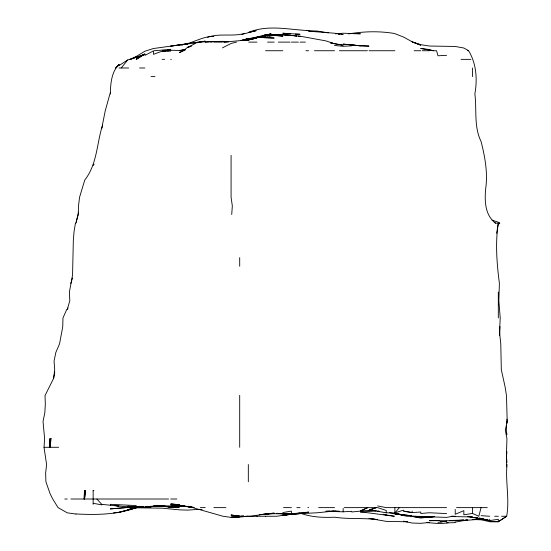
<?xml version="1.0" encoding="UTF-8"?>
<svg xmlns="http://www.w3.org/2000/svg" width="551" height="551" viewBox="0 0 551 551"><rect width="100%" height="100%" fill="white"/><g stroke="black" fill="none" stroke-linecap="round" stroke-linejoin="round"><path stroke-width="0.83" d="M507.023 464.527C505.274 481.746 509.771 499.158 506.672 516.253L498.318 521.714L489.701 521.694L481.078 519.8L472.455 519.51L477.944 519.304M110.31 93.842C110.586 83.697 111.392 71.892 119.009 64.474M506.569 425.344L506.293 430.049L506.941 434.718M506.665 423.774L506.803 421.425M75.907 514.069L67.291 512.836L58.069 507.629L52.744 499.013L50.045 493.586L45.912 481.767L45.637 473.151L46.594 464.527L44.018 447.288L44.61 438.665L43.033 421.425L44.824 412.802L45.327 404.186L45.024 395.563L53.633 378.323L54.763 372.056M231.73 214.532L232.322 205.909L231.083 197.292L231.083 155.348M44.018 447.288L49.363 447.288L50.045 438.665L51.071 438.665L50.045 447.288L58.668 447.288M49.363 447.288L50.045 438.94L51.071 438.665M506.941 451.751L506.452 455.904L506.651 466.876M53.633 378.323L54.694 369.7L54.067 361.084L55.823 352.461L59.556 343.838L62.759 326.598L62.966 317.975L66.816 309.359M75.439 223.148L74.027 231.771L73.331 240.394L72.567 274.873L69.371 292.113L69.819 300.736L67.291 309.359L68.048 307.919M78.566 212.176L76.114 222.37M506.941 462.585L506.41 455.904L506.941 438.665L505.315 430.049L507.202 421.425L506.472 395.563L505.115 386.94L501.314 369.7L500.783 343.838L499.867 335.222L499.771 326.598L499.392 335.222L500.218 317.975L498.841 300.736L499.385 283.496L498.318 274.405C496.465 257.4 495.631 240.112 498.318 223.148L496.658 233.342M481.078 507.629L478.819 516.253L472.455 513.436L463.839 514.792L463.839 510.646L455.216 514.276L455.216 509.393M75.907 223.148L78.249 214.532L78.511 205.909L79.558 197.292L84.764 180.046C96.57 164.976 96.68 146.001 101.591 128.321M109.945 93.842L105.172 111.082L101.77 128.321L102.644 125.201M70.845 283.496L72.443 278.007M93.147 165.5L94.097 164.15M121.282 67.98L127.632 59.99L144.872 54.267L136.255 58.062L144.872 54.012L136.255 59.356L144.872 54.012M369.79 509.937L386.251 512.802L394.874 512.953L399.351 507.629M498.318 224.457L499.75 223.148L498.318 222.198L492.05 220.131M119.009 65.583L127.632 59.99M144.872 55.41L153.495 50.885L153.495 54.335L162.118 51.16L168.833 50.74M222.459 47.882L231.083 43.439L236.469 42.117M93.147 490.776L93.904 490.39M134.237 58.027L136.255 57.028L130.897 59.356M130.084 59.356L136.255 56.464L144.872 51.236L153.495 48.516L187.974 43.722L184.84 44.342M183.38 50.74L179.357 52.62L183.207 50.74L187.974 47.007L191.114 46.167M267.903 34.947L271.016 33.494L267.118 34.954M241.937 34.369L256.16 30.677L248.322 32.481C267.924 24.313 288.462 29.706 308.663 30.58M136.255 57.511L144.872 54.267M448.163 522.623C441.317 524.338 433.995 523.057 427.004 522.63M207.569 37.282C219.319 33.005 232.439 36.855 244.506 33.494M394.874 512.85L403.49 510.143L403.49 511.287L412.114 512.575L420.73 512.031L420.73 513.484L429.353 512.761L446.592 513.566M253.804 38.742L245.188 40.574L256.938 37.275L274.184 38.047L263.998 37.716M191.114 46.353L187.974 47.31L196.597 42.744L205.22 41.676M369.817 509.544L376.312 507.629L369.012 510.515L360.388 510.839L367.71 507.629L360.388 511.121L351.765 511.989M140.698 506.81L127.632 509.613L136.255 507.691C116.943 514.786 96.184 515.006 75.907 513.945M136.255 507.691L119.009 512.306L113.527 512.947M205.22 42.117C213.058 41.8 220.793 40.932 228.727 41.614M210.978 42.117L213.836 41.366L205.22 41.966M240.484 40.602L248.322 38.536L241.269 40.581C259.19 35.643 278.372 33.37 296.913 36.049L282.801 34.692L279.667 34.988M256.938 37.062L265.561 34.809L262.689 36.187L265.561 34.706L274.184 34.527L270.265 34.988M197.83 42.282L192.678 43.219M119.009 512.306L136.255 507.808L162.118 508.174L179.357 509.847L187.974 510.13L196.597 509.455L202.086 509.647M245.188 40.45L252.241 39.19M181.706 44.886C192.809 43.322 202.431 36.18 213.836 36.421M244.403 40.581L256.938 38.019L248.322 39.906L223.699 42.117L228.617 41.89M140.953 506.624L136.255 507.629L140.953 506.817L139.389 506.644M248.322 39.906L252.241 39.1M181.706 44.962L183.276 44.652M354.141 33.811L355.719 33.494L351.765 33.535L360.388 33.79L343.149 33.239L335.352 33.811M245.188 40.512L247.537 40.058M185.625 49.528L179.357 50.713L185.625 49.755M412.899 516.562L420.73 518.057L433.265 516.549M452.929 516.253L446.592 517.396L413.064 516.253L429.353 516.583M459.135 520.426L455.216 520.488L463.839 520.585L467.758 519.889M243.501 515.977L241.896 516.253L243.501 516.039M282.801 512.561L291.424 511.094L291.424 513.718M289.854 514.379L276.698 516.253L265.43 516.253M188.759 43.839L191.114 43.467M167.6 49.81L170.734 49.335L154.135 50.74M184.84 505.811L153.495 506.025L159.762 505.515L153.495 506.527L145.657 506.906L162.118 506.197L170.734 506.521M464.617 520.24L466.972 519.882M259.294 37.151L265.561 36.228M198.45 42.117L205.22 41.153L170.734 46.098L187.974 43.963M265.561 514.035L259.294 514.73L274.184 513.139C259.872 514.104 245.367 518.808 231.083 514.909L239.699 516.253L242.054 515.977M155.843 505.852L158.199 505.529M96.886 499.013L101.77 504.351C120.986 506.279 140.601 508.897 159.762 505.549M437.976 522.424L446.592 521.246L440.325 521.831M425.434 517.465L434.732 516.562M415.247 516.549L429.353 517.279L434.47 516.597M269.48 36.07L274.184 35.464L282.801 36.18C271.23 34.238 259.679 37.013 248.322 39.045L258.509 37.475M260.857 37.172L262.428 36.972M134.685 506.569L127.632 506.266L144.872 507.299L160.548 505.515M289.075 514.407L282.801 515.171L289.854 514.338L282.801 515.281L300.047 513.573L291.424 514.117L294.558 513.828M185.625 49.68L179.357 50.437L170.734 50.244M140.174 506.686L136.255 507.147L140.953 507.016M300.047 513.091L292.994 513.677L308.663 512.093C294.392 514.923 279.949 513.243 265.561 513.938L274.184 513.498L265.561 514.021M297.692 513.504L300.047 513.256M334.526 511.025L317.286 512.767L291.424 514.117M429.353 522.458L420.73 523.326L412.114 523.03L403.49 521.253L407.409 521.694M267.132 36.084L270.265 35.801M153.495 506.438L147.227 506.975L164.467 505.556M307.1 30.587L317.286 31.076L328.437 32.853M360.388 512.065L376.064 510.963M479.508 519.311L463.839 520.502L449.733 520.426M348.631 33.907C363.708 31.373 379.302 30.932 394.468 33.494L403.49 37.034L412.747 42.117L420.73 45.161L412.114 41.835L420.73 44.672L429.353 46.036L455.216 46.463L463.839 48.013L468.639 50.74C476.381 63.647 477.517 79.289 474.866 93.842C476.89 109.739 473.743 126.668 481.078 141.524C484.963 156.725 487.945 172.952 485.686 188.669C484.536 200.784 484.839 215.124 495.542 223.148L499.75 223.148M129.203 507.195L123.19 507.629L136.255 506.713L130.766 507.085M179.357 506.176L180.921 506.073L170.734 506.162L191.114 506.796M147.227 506.81L149.576 506.651M257.131 516.253L245.188 516.542M328.258 511.404L333.741 511.066M351.765 45.809L343.149 46.305L334.526 45.457M329.822 511.052L325.91 511.252L343.149 511.824L351.765 511.314M446.592 55.327L437.976 55.782L436.557 50.74L433.148 50.74L420.73 48.481L429.353 49.507L433.148 50.74M150.361 506.335L153.495 506.176M191.114 506.72L187.974 506.886L191.114 506.906L188.759 506.644M170.734 50.74L162.118 51.16L165.252 51.05M329.043 511.39L336.096 511.066M235.001 516.99L239.699 516.797L231.083 517.382L222.962 516.253L187.974 506.273L194.048 507.478M439.54 520.413L429.353 520.681L455.216 520.757L463.839 520.006L452.082 520.426M167.6 50.968L170.734 50.864M446.592 522.933L455.216 522.623L455.216 522.121L463.839 520.585M143.308 506.665L127.632 506.583M372.931 510.143L369.012 510.219L372.931 510.412M291.424 513.808L282.801 513.918L276.533 513.284M245.188 516.301L248.322 516.259L239.699 517.058L231.083 517.148M213.836 42.117L222.459 42.117M248.756 42.117L256.938 42.117M267.531 42.117L274.184 42.117M278.345 42.117L290.101 42.117M291.424 42.117L298.387 42.117M300.047 42.117L305.419 42.117M265.561 50.74L282.801 50.74M305.915 50.74L308.663 50.74M314.463 50.74L334.526 50.74M339.375 50.74L367.427 50.74M369.012 50.74L394.874 50.74M414.132 50.74L420.73 50.74M422.197 50.74L429.353 50.74M467.73 50.74L468.639 50.74M162.118 59.356L164.591 59.356M170.734 59.356L171.368 59.356M461.049 59.356L470.891 59.356M119.009 67.98L128.679 67.98M139.555 67.98L144.872 67.98M151.05 76.603L154.941 76.603M64.818 499.013L67.291 499.013M70.927 499.013L168.578 499.013M170.734 499.013L176.823 499.013M200.35 507.629L205.22 507.629M213.836 507.629L225.91 507.629M283.558 507.629L291.424 507.629M296.844 507.629L300.047 507.629M307.816 507.629L308.663 507.629M318.643 507.629L334.526 507.629M344.237 507.629L377.628 507.629L386.251 510.481L386.251 512.802M446.592 507.629L386.251 507.629L377.628 505.956M456.531 507.629L487.304 507.629M256.938 516.253L265.561 516.253M451.29 516.253L455.216 516.253M494.646 516.253L498.318 516.253M501.548 516.253L506.672 516.253L498.318 521.714L489.701 521.694M274.184 34.913L265.561 34.885L282.801 34.582L300.047 36.187L325.91 40.891L334.526 43.77L343.149 45.21L330.504 42.909M179.357 504.564L170.734 504.502L179.357 504.654L177.002 504.434M338.445 34.41L340.015 34.431M341.579 34.458L343.149 34.486L334.526 33.218L308.663 31.2L311.019 31.662M162.118 506.197L157.414 506.1L178.758 507.629L162.896 506.128M136.255 505.584L110.393 504.33L110.393 505.515M429.353 517.293L415.929 516.576M335.311 511.046L339.23 511.149M295.343 34.114L300.047 34.265L282.801 33.225L290.687 33.907M360.388 45.816L369.012 46.084L360.388 45.774L343.149 44.108L360.388 45.816L351.765 44.955M136.255 506.638L143.308 506.886L136.255 506.851L144.872 507.519M419.166 516.549L420.73 516.611L406.734 516.253L395.652 513.704M374.494 510.488L376.064 510.563M332.177 43.474L334.526 43.625L330.504 42.785M481.078 515.688L489.701 516.253M379.198 511.259L377.628 511.156L379.198 511.321M163.681 506.121L170.734 507.003L162.118 506.073L179.357 507.629M174.653 505.57L179.357 505.956M138.604 506.644L140.953 506.844M389.385 512.623L394.874 513.904L412.114 515.867L395.652 513.766L403.49 515.268L397.223 513.718M394.874 513.904L403.49 514.675M407.409 521.797L386.251 521.363L369.012 518.395L377.628 519.621C363.295 517.837 348.797 519.311 334.526 517.21C323.161 517.678 311.632 517.279 300.825 513.353M114.312 505.57L119.009 505.997L115.09 505.542M451.29 516.549L472.455 516.948L469.335 516.604M171.519 503.917L175.438 504.282M162.118 506.052L170.734 507.003M360.388 511.803L394.344 516.253L386.251 514.971M193.952 507.526L170.734 503.848M477.944 517.981L475.589 517.685L477.944 518.023M479.508 518.174L489.701 520.654L479.508 518.154L489.701 520.619L498.318 519.249L498.318 521.714L496.754 521.508M413.677 516.618L419.166 517.437M93.147 503.311L101.77 504.854L101.77 504.351M404.276 511.108L412.114 512.575L412.114 511.073M467.771 516.556L489.701 520.619L489.701 519.214M383.117 514.262L386.251 515.054L383.902 514.455M494.247 222.308L495.542 223.148M506.941 419.242L506.941 422.934M498.318 292.113L498.318 317.975M472.455 67.98L472.455 76.603M472.455 507.629L472.455 513.436M394.874 507.629L394.874 512.953M343.149 508.38L343.149 511.824M248.322 464.527L248.322 481.767M239.699 257.634L239.699 266.257M239.699 395.322L239.699 447.288M110.393 92.396L110.393 93.842M93.147 490.39L93.147 504.337M50.045 438.665L50.045 447.288M84.53 490.39L83.972 499.013L84.53 498.896L85.529 490.39L84.53 499.013L84.53 490.39M119.009 64.832L115.662 67.98L119.009 64.832M265.561 36.049L256.938 37.523L265.561 36.084M125.8 507.629L110.393 508.89L125.8 507.629M239.699 516.197L231.083 515.715L239.699 516.253M300.047 36.414L298.477 36.256L300.047 36.414M474.025 517.492L472.455 517.293L474.025 517.506"/></g></svg>
